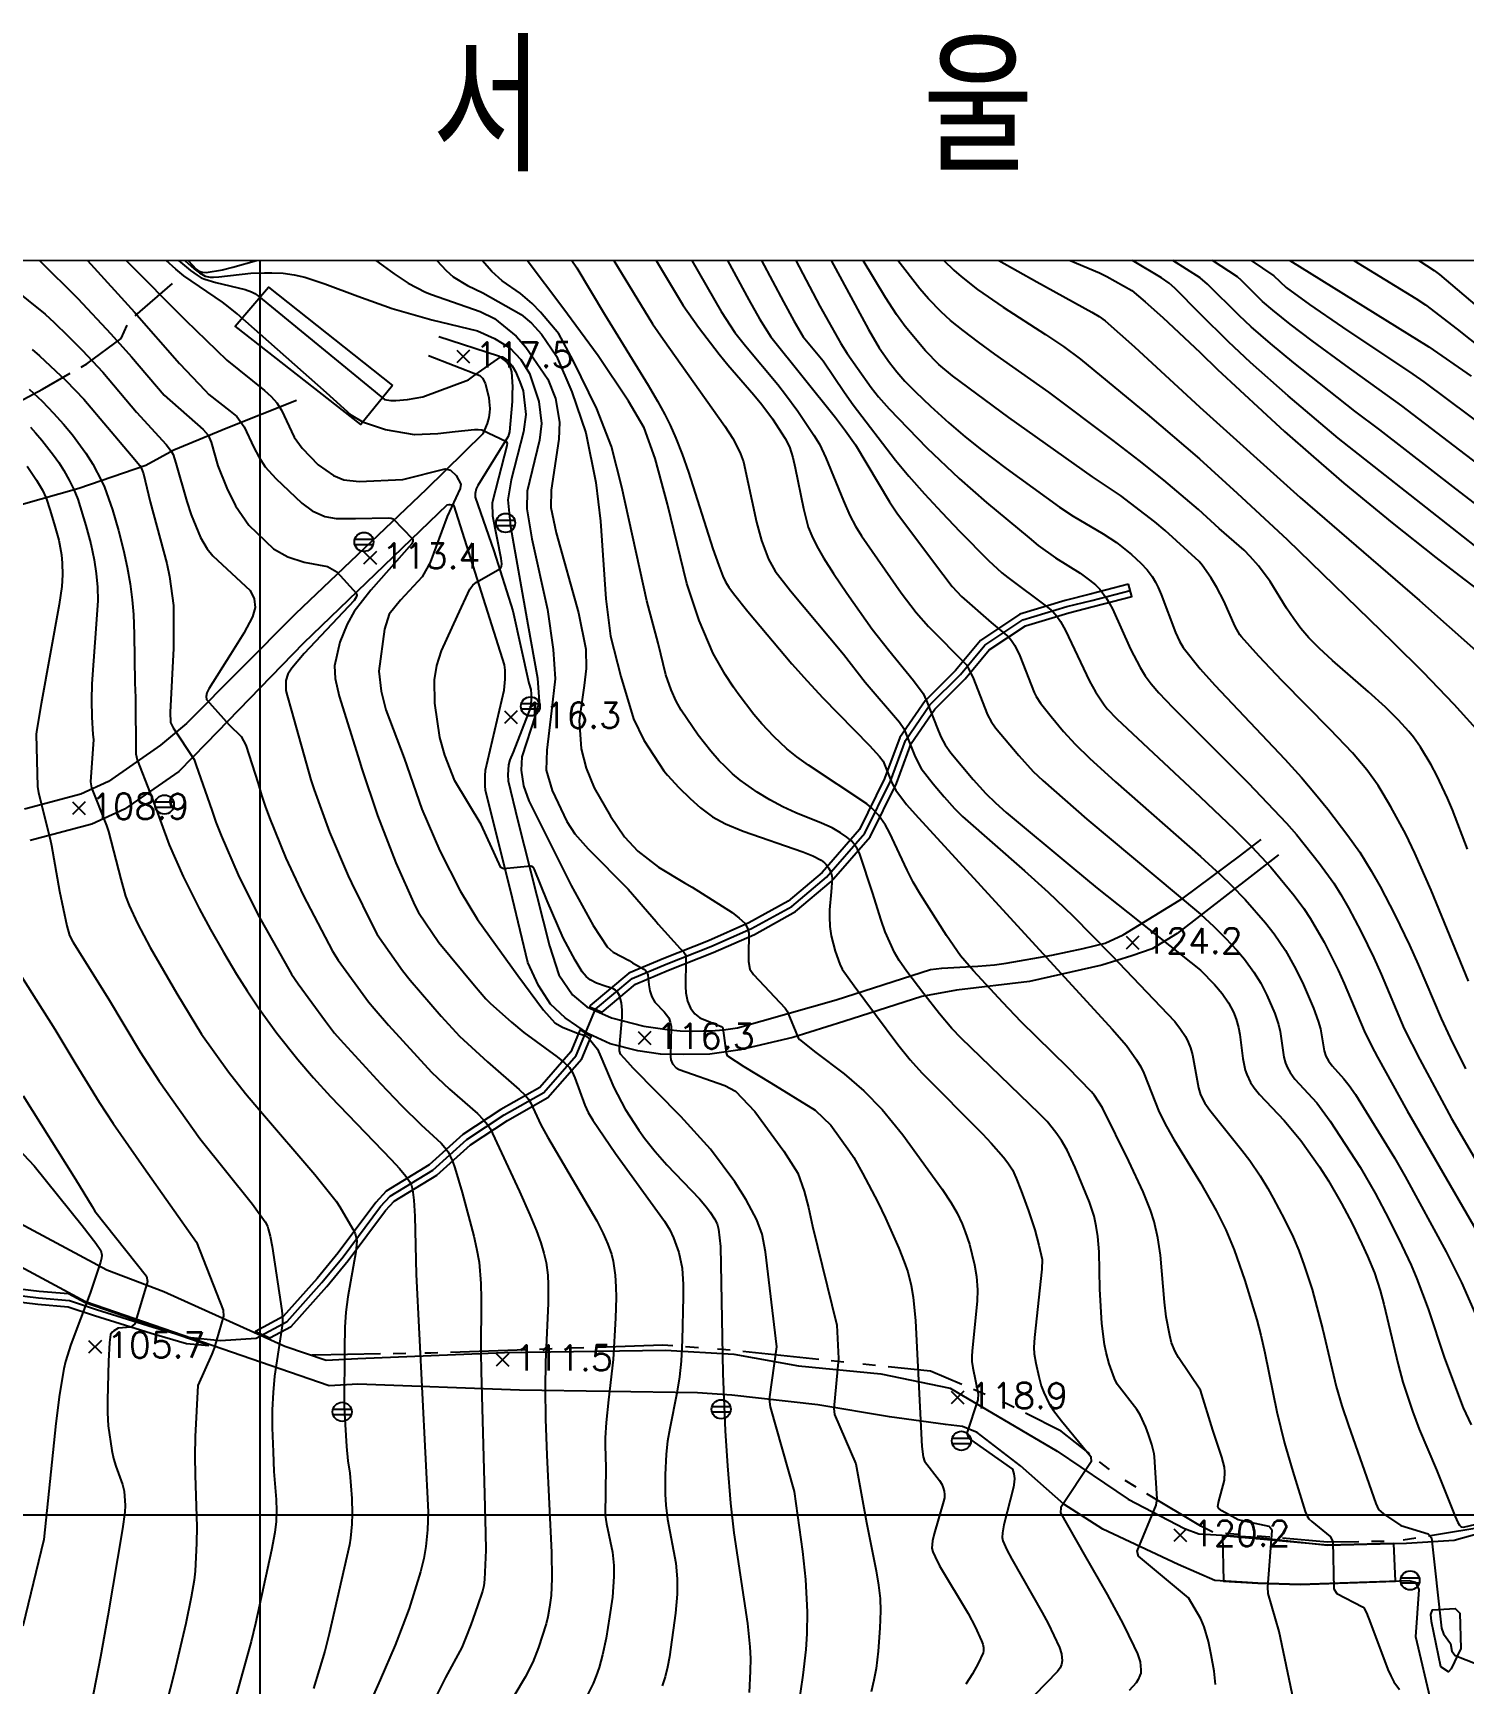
# Model space of a CAD drawing. Extents: x 199116 to 199565, y 548943 to 549516.
# Drawn here: x 199282.2 to 199394.6, y 549386.7 to 549516.5 of the extents above; entities that cross this region are included whole.
import ezdxf
from ezdxf.enums import TextEntityAlignment as Align

# ---------------------------------------------------------------- set-up
doc = ezdxf.new("R2010")
doc.units = 0
doc.header["$MEASUREMENT"] = 0
doc.linetypes.add('ANYANG1', pattern=[11.5, 6, -1, 1, -1.5, 1, -1])
doc.linetypes.add('ANYANG2', pattern=[6, 5, -1])
for name, color, linetype in [('A0013118', 1, 'CONTINUOUS'), ('A0023119', 1, 'ANYANG2'), ('B0014111', 7, 'CONTINUOUS'), ('B0024126', 7, 'ANYANG1'), ('C0226232', 7, 'CONTINUOUS'), ('C0393323', 7, 'CONTINUOUS'), ('C0536117', 7, 'CONTINUOUS'), ('E0022112', 5, 'CONTINUOUS'), ('F0017111', 30, 'CONTINUOUS'), ('F0017114', 7, 'CONTINUOUS'), ('F0027132', 7, 'CONTINUOUS'), ('F0027217', 7, 'CONTINUOUS'), ('H0010601', 7, 'CONTINUOUS'), ('H0017334', 7, 'CONTINUOUS'), ('H0037335', 7, 'CONTINUOUS')]:
    doc.layers.add(name, color=color, linetype=linetype)
doc.styles.add('HIST', font='romans.shx', dxfattribs={"bigfont": 'ngsw.shx'})

# ---------------------------------------------------------------- blocks, each defined once
blk = doc.blocks.new('F0027217')
at = {"layer": 'F0027217'}
for points in [[(0.5, 0.5), (-0.5, -0.5)], [(-0.5, 0.5), (0.5, -0.5)]]:
    blk.add_lwpolyline(points, dxfattribs=at)
blk = doc.blocks.new('C0226232')
at = {"layer": 'C0226232'}
for points in [[(-0.72, 0.211), (0.72, 0.211)], [(-0.722, -0.202), (0.722, -0.202)]]:
    blk.add_lwpolyline(points, dxfattribs=at)
blk.add_circle((0, 0), 0.75, dxfattribs=at)

msp = doc.modelspace()

# ---------------------------------------------------------------- linework, layer by layer
at = {"layer": 'A0013118', "flags": 128}
for points in [[(199314.071, 549492.592), (199318.759, 549491.086), (199319.437, 549490.569), (199319.657, 549490.275), (199319.786, 549489.826), (199319.863, 549488.659), (199319.852, 549488.093), (199319.831, 549487.495), (199319.634, 549485.124), (199319.534, 549484.747), (199317.137, 549480.904), (199317.012, 549480.633), (199316.926, 549480.277), (199316.921, 549479.978), (199318.394, 549475.771), (199319.891, 549471.054), (199321.154, 549465.372), (199321.312, 549464.874), (199321.335, 549464.494), (199321.337, 549464.055), (199321.288, 549463.443), (199319.916, 549459.926), (199319.663, 549459.323), (199319.566, 549458.95), (199319.516, 549458.552), (199319.504, 549458.158), (199319.517, 549457.694), (199320.299, 549454.545), (199322.764, 549444.724), (199323.498, 549442.447), (199324.572, 549440.864), (199325.72, 549439.917), (199327.648, 549439.07), (199330.184, 549438.413), (199332.031, 549438.132), (199333.031, 549438.026), (199334.008, 549438.024), (199334.848, 549438.029), (199335.471, 549438.047), (199336.455, 549438.109), (199337.551, 549438.28), (199345.309, 549440.479), (199352.703, 549442.854), (199353.61, 549442.968), (199356.432, 549443.118), (199357.75, 549443.217), (199358.65, 549443.345), (199362.236, 549443.992), (199364.722, 549444.516), (199366.429, 549444.941), (199367.849, 549445.582), (199370.298, 549447.065), (199372.586, 549448.496), (199376.994, 549451.756), (199378.699, 549453.084)], [(199313.277, 549491.1), (199317.302, 549489.534), (199317.503, 549489.327), (199317.724, 549488.949), (199317.997, 549487.808), (199318.038, 549487.467), (199318.076, 549486.95), (199318.06, 549486.63), (199318.007, 549486.233), (199317.883, 549485.764), (199317.529, 549484.968), (199313.078, 549480.575), (199302.818, 549470.801), (199294.254, 549462.204), (199292.22, 549460.48), (199288.13, 549457.64), (199285.96, 549456.63), (199281.51, 549455.46)], [(199380.053, 549451.865), (199372.089, 549445.676), (199370.134, 549444.48), (199368.544, 549443.93), (199366.179, 549443.199), (199360.504, 549441.911), (199354.77, 549441.234), (199352.037, 549440.73), (199345.899, 549438.779), (199341.887, 549437.503), (199337.768, 549436.548), (199335.379, 549436.2), (199333.315, 549436.167), (199331.508, 549436.209), (199329.72, 549436.463), (199327.544, 549437.013), (199325.841, 549437.805), (199324.009, 549439.067), (199322.843, 549440.147), (199321.903, 549441.601), (199321.062, 549443.407), (199319.859, 549448.431), (199317.746, 549456.942), (199317.72, 549457.294), (199317.714, 549457.652), (199317.729, 549458.074), (199317.748, 549458.535), (199319.202, 549464.809), (199319.292, 549465.688), (199319.297, 549466.075), (199319.281, 549466.392), (199319.24, 549466.799), (199315.29, 549479.29), (199315.114, 549479.36), (199314.973, 549479.38), (199314.853, 549479.379), (199314.695, 549479.343), (199303.453, 549468.502), (199295.79, 549460.628), (199293.64, 549458.42), (199289.37, 549455.47), (199286.82, 549454.27), (199281.96, 549452.99)], [(199277.18, 549425.05), (199288, 549419.25), (199292.46, 549417.56), (199301.98, 549413.26), (199305.22, 549412.17), (199307.702, 549412.276), (199319.24, 549412.77), (199331.89, 549412.94), (199337.26, 549412.62), (199342.33, 549411.72), (199348.82, 549411.08), (199354.25, 549409.96), (199362.66, 549405), (199368.24, 549401.23), (199372.67, 549398.93), (199373.81, 549398.52), (199377.922, 549398.263), (199383.91, 549397.63), (199390.11, 549397.78), (199393.86, 549398.01), (199398.09, 549399.19)], [(199392.09, 549385.17), (199390.86, 549390.41), (199391.11, 549394.14), (199390.84, 549394.69), (199390.32, 549394.82), (199381.75, 549394.52), (199378.43, 549394.62), (199377.63, 549394.675), (199375.07, 549394.85), (199372.17, 549396.1), (199366.25, 549398.87), (199363.18, 549400.83), (199359.78, 549403.85), (199356.37, 549406.47), (199355.24, 549406.94), (199353.9, 549407.1), (199349.48, 549407.71), (199343.87, 549408.66), (199337.11, 549409.41), (199334.4, 549409.58), (199320.43, 549409.81), (199307.72, 549410.276), (199305.46, 549410.14), (199286.32, 549416.75), (199275.69, 549422.45)], [(199392.82, 549388.06), (199392.07, 549391.61), (199392.04, 549392.18), (199392.17, 549392.54), (199393.95, 549392.64), (199394.3, 549392.28), (199394.4, 549389.51), (199393.64, 549387.91), (199393.43, 549387.66), (199392.82, 549388.06)]]:
    msp.add_lwpolyline(points, dxfattribs=at)
at = {"layer": 'A0023119', "flags": 128}
msp.add_lwpolyline([(199251.48, 549468.82), (199251.36, 549469.89), (199251.38, 549471.34), (199253.71, 549472.86), (199257.14, 549474.29), (199260.55, 549475.93), (199264.66, 549478.03), (199268.96, 549480.75), (199271.88, 549482.64), (199275.93, 549484.71), (199279.55, 549486.66), (199282.93, 549488.46), (199286.41, 549490.45), (199289.11, 549492.45), (199289.74, 549493.82), (199293.15, 549496.78)], dxfattribs=at)
at = {"layer": 'B0014111', "flags": 128}
msp.add_lwpolyline([(199310.445, 549488.752), (199307.945, 549485.699), (199298.08, 549493.417), (199300.699, 549496.494)], close=True, dxfattribs=at)
at = {"layer": 'B0024126', "flags": 128}
msp.add_lwpolyline([(199558.136, 549430.162), (199556.22, 549431.22), (199553.03, 549431.96), (199550.41, 549430.88), (199548.31, 549428.55), (199545.449, 549424.825), (199543.72, 549420.77), (199543.57, 549420.16), (199543.11, 549419.46), (199537.81, 549419.14), (199531.69, 549418.53), (199521.37, 549416.87), (199512.84, 549415.24), (199508.76, 549410.22), (199507.27, 549409.6), (199486.37, 549406.13), (199472.93, 549406.62), (199466.18, 549407.86), (199459.5, 549408.81), (199454.04, 549408.73), (199442.67, 549406.19), (199432.18, 549404.48), (199424.41, 549404.25), (199416.69, 549405.6), (199414.23, 549405.3), (199409.74, 549404.87), (199405.86, 549403.72), (199402.76, 549402.39), (199400.53, 549401.15), (199396.75, 549399.15), (199389.42, 549397.93), (199383.92, 549397.86), (199374.92, 549398.63), (199373.95, 549399.11), (199367.42, 549403.05), (199362.99, 549406.58), (199358.83, 549408.68), (199352.72, 549411.29), (199337.07, 549412.94), (199331.69, 549413.33), (199313.44, 549412.72), (199304.31, 549412.56), (199304.1, 549412.55)], dxfattribs=at)
at = {"layer": 'C0393323', "flags": 128}
msp.add_lwpolyline([(199389.11, 549397.76), (199383.91, 549397.63), (199375.67, 549398.36), (199375.73, 549394.8), (199378.43, 549394.62), (199381.75, 549394.52), (199389.25, 549394.78)], close=True, dxfattribs=at)
at = {"layer": 'C0536117', "flags": 128}
for points in [[(199368.285, 549473.134), (199365.256, 549472.354), (199363.306, 549471.862), (199359.744, 549470.787), (199356.652, 549468.726), (199354.691, 549466.368), (199352.285, 549463.972), (199350.292, 549461.082), (199349.11, 549457.857), (199347.14, 549453.849), (199344.198, 549450.478), (199341.535, 549448.234), (199338.438, 549446.519), (199335.257, 549445.121), (199331.761, 549443.733), (199329.017, 549442.582), (199325.975, 549440.035), (199325.933, 549439.933), (199326.903, 549439.507), (199329.543, 549441.718), (199332.139, 549442.807), (199335.643, 549444.199), (199338.882, 549445.621), (199342.105, 549447.406), (199344.902, 549449.762), (199347.98, 549453.291), (199350.03, 549457.463), (199351.188, 549460.618), (199353.055, 549463.328), (199355.429, 549465.692), (199357.328, 549467.974), (199360.176, 549469.873), (199363.574, 549470.898), (199365.504, 549471.386), (199368.535, 549472.166)], [(199325.184, 549438.137), (199324.45, 549436.377), (199322.01, 549433.573), (199318.96, 549431.857), (199315.963, 549429.887), (199313.319, 549427.502), (199309.941, 549425.431), (199309.116, 549424.551), (199306.177, 549420.599), (199304.511, 549418.586), (199301.845, 549415.598), (199299.662, 549414.417), (199300.807, 549413.9), (199302.475, 549414.802), (199305.269, 549417.934), (199306.963, 549419.981), (199309.884, 549423.909), (199310.579, 549424.649), (199313.921, 549426.698), (199316.577, 549429.093), (199319.48, 549431.003), (199322.65, 549432.787), (199325.31, 549435.843), (199326.043, 549437.601), (199325.792, 549437.718)], [(199296.007, 549413.299), (199286.28, 549416.658), (199284.975, 549417.358), (199282.671, 549417.547), (199280.298, 549417.839), (199277.066, 549417.931), (199274.229, 549417.349), (199271.71, 549415.604), (199269.594, 549414.207), (199270.146, 549413.373), (199272.27, 549414.776), (199274.631, 549416.411), (199277.154, 549416.929), (199280.222, 549416.841), (199282.569, 549416.553), (199284.949, 549416.357), (199287.017, 549415.664), (199291.476, 549414.281), (199294.244, 549413.477)]]:
    msp.add_lwpolyline(points, close=True, dxfattribs=at)
at = {"layer": 'E0022112', "flags": 128}
for points in [[(199252.53, 549468.31), (199254.46, 549469.61), (199256.97, 549471.2), (199259.78, 549472.6), (199263.23, 549473.92), (199267.26, 549475.29), (199271.34, 549476.51), (199275.91, 549477.92), (199281.26, 549479.39), (199285.78, 549480.68), (199291.05, 549482.48), (199293.26, 549483.69), (199297.5, 549485.46), (199302.9, 549487.61)], [(199280.26, 549417.34), (199282.62, 549417.05), (199285.05, 549416.85), (199287.17, 549416.14), (199291.62, 549414.76), (199294.34, 549413.97), (199296.91, 549413.71), (199299.72, 549413.88), (199302.16, 549415.2), (199304.89, 549418.26), (199306.57, 549420.29), (199309.5, 549424.23), (199310.26, 549425.04), (199313.62, 549427.1), (199316.27, 549429.49), (199319.22, 549431.43), (199322.33, 549433.18), (199324.88, 549436.11), (199326.39, 549439.73), (199329.28, 549442.15), (199331.95, 549443.27), (199335.45, 549444.66), (199338.66, 549446.07), (199341.82, 549447.82), (199344.55, 549450.12), (199347.56, 549453.57), (199349.57, 549457.66), (199350.74, 549460.85), (199352.67, 549463.65), (199355.06, 549466.03), (199356.99, 549468.35), (199359.96, 549470.33), (199363.44, 549471.38), (199365.38, 549471.87), (199368.41, 549472.65)]]:
    msp.add_lwpolyline(points, dxfattribs=at)
at = {"layer": 'F0017111', "flags": 128}
for points, elevation in [([(199282.71, 549498.59), (199285.7, 549495.59), (199288.31, 549492.81), (199289.92, 549491.01), (199292.49, 549488), (199295.56, 549485.29), (199295.96, 549484.86), (199296.19, 549484.29), (199296.705, 549482.444), (199297.411, 549480.689), (199298.112, 549479.307), (199299.136, 549477.765), (199301.087, 549475.908), (199302.206, 549475.276), (199303.509, 549474.871), (199305.323, 549474.536), (199306.063, 549474.099), (199307.616, 549472.411), (199307.646, 549472.285), (199307.586, 549472.122), (199307.424, 549471.856), (199303.507, 549467.695), (199302.526, 549466.53), (199302.204, 549466.078), (199302.05, 549465.581), (199302.045, 549464.78), (199302.152, 549464.392), (199302.489, 549463.178), (199304.03, 549457.76), (199304.27, 549456.99), (199305.5, 549453.66), (199306.96, 549450.21), (199307.21, 549449.68), (199308.96, 549446.1), (199309.23, 549445.6), (199311.22, 549442.79), (199311.82, 549442.03), (199314.25, 549439.2), (199315.69, 549437.62), (199317.9, 549435.61), (199320.38, 549433.44), (199320.86, 549432.97), (199321.13, 549432.66), (199321.32, 549432.35), (199321.77, 549431.32), (199322.1, 549430.66), (199322.62, 549429.72), (199326.49, 549423.1), (199327, 549422.12), (199327.37, 549421.28), (199327.64, 549420.5), (199327.79, 549419.93), (199327.94, 549418.85), (199328, 549417.92), (199328.01, 549417.09), (199327.95, 549415.46), (199327.79, 549412.22), (199327.41, 549409.03), (199327.24, 549407.27), (199327.16, 549406.06), (199327.14, 549405.44), (199327.19, 549403.72), (199327.16, 549399.98), (199327.25, 549399.3), (199327.73, 549397.06), (199327.84, 549396.02), (199327.84, 549395.15), (199327.72, 549393.53), (199327.5, 549391.99), (199327.22, 549390.3), (199326.93, 549389.01), (199326.67, 549388.01), (199326.45, 549387.36), (199326.21, 549386.75), (199325.78, 549385.9)], 113), ([(199286.47, 549498.59), (199290.17, 549494.52), (199293.69, 549490.49), (199295.72, 549488.35), (199296.011, 549488.059), (199297.692, 549486.736), (199298.21, 549486.311), (199298.476, 549485.952), (199298.769, 549485.514), (199299.54, 549483.893), (199299.939, 549483.135), (199300.444, 549482.352), (199301.279, 549481.447), (199303.304, 549479.512), (199304.123, 549478.917), (199305.115, 549478.467), (199306.02, 549478.312), (199307.537, 549478.3), (199310.13, 549478.353), (199310.343, 549478.332), (199310.491, 549478.279), (199312.004, 549476.697), (199312.026, 549476.629), (199312.026, 549476.516), (199311.951, 549476.313), (199308.726, 549472.666), (199307.413, 549470.985), (199306.865, 549469.992), (199306.288, 549468.592), (199305.873, 549466.712), (199305.939, 549465.727), (199306.251, 549464.35), (199307.866, 549459.14), (199307.99, 549458.72), (199309.26, 549454.96), (199310.71, 549451.25), (199312.2, 549447.9), (199312.48, 549447.35), (199314.08, 549444.99), (199316.87, 549441.6), (199317.76, 549440.56), (199318.11, 549440.2), (199319.79, 549438.72), (199320.76, 549437.91), (199323.39, 549435.99), (199323.96, 549435.53), (199324.34, 549435.15), (199324.55, 549434.82), (199324.77, 549434.35), (199325.54, 549432.2), (199325.81, 549431.62), (199326.17, 549431.03), (199327.97, 549428.41), (199331.8, 549423.09), (199332.22, 549422.41), (199332.53, 549421.76), (199332.94, 549420.62), (199333.19, 549419.39), (199333.28, 549418.11), (199333.29, 549417.14), (199333.21, 549413.74), (199333.11, 549412.09), (199332.98, 549410.85), (199332.77, 549409.56), (199332.22, 549406.8), (199332.05, 549405.8), (199331.94, 549404.77), (199331.86, 549403.15), (199331.87, 549401.62), (199331.92, 549400.75), (199332.05, 549399.67), (199332.69, 549396.21), (199332.8, 549394.98), (199332.8, 549393.77), (199332.67, 549392.27), (199332.21, 549388.85), (199332.06, 549388.02), (199331.87, 549387.26), (199331.64, 549386.56)], 114), ([(199342.15, 549383.64), (199342.71, 549387.4), (199342.94, 549389.42), (199343.03, 549390.66), (199343.06, 549392.39), (199342.92, 549394.93), (199342.69, 549397.13), (199342.02, 549401.83), (199340.13, 549408.5), (199340.05, 549409.1), (199340.64, 549413.21), (199339.737, 549420.68), (199339.488, 549422.064), (199339.069, 549423.181), (199338.22, 549424.76), (199337.336, 549426.163), (199335.439, 549428.731), (199333.101, 549431.3), (199329.359, 549435.116), (199328.927, 549435.568), (199328.362, 549436.2), (199328.286, 549436.471), (199328.269, 549436.733), (199328.489, 549439.112), (199328.498, 549439.676), (199328.422, 549440.24), (199328.278, 549440.804), (199328.125, 549441.081), (199327.972, 549441.243), (199327.753, 549441.358), (199327.217, 549441.53), (199326.481, 549441.778), (199325.964, 549442.046), (199325.668, 549442.304), (199325.353, 549442.677), (199324.783, 549443.6), (199323.845, 549445.357), (199322.602, 549448.247), (199321.59, 549450.727), (199321.513, 549450.866), (199321.374, 549450.957), (199321.304, 549450.984), (199319.166, 549450.769), (199318.957, 549450.88), (199317.398, 549454.264), (199315.331, 549457.683), (199314.55, 549459.693), (199314.149, 549461.094), (199313.761, 549463.779), (199313.734, 549465.614), (199313.92, 549466.754), (199314.29, 549467.906), (199315.535, 549470.659), (199316.526, 549472.742), (199316.758, 549473.062), (199317.035, 549473.305), (199318.912, 549474.364), (199319.001, 549474.541), (199319.023, 549474.729), (199318.979, 549475.148), (199318.323, 549478.49), (199318.305, 549479.558), (199318.805, 549481.485), (199319.458, 549484.038), (199319.463, 549484.199), (199319.396, 549484.334), (199317.448, 549485.249), (199317.165, 549485.277), (199316.873, 549485.277), (199315.355, 549485.102), (199313.99, 549484.952), (199312.167, 549484.868), (199309.885, 549485.264), (199308.162, 549485.838), (199307.179, 549486.43), (199305.263, 549488.179), (199298.234, 549494.377), (199297.56, 549494.93), (199297.08, 549495.3), (199294.05, 549497.38), (199293.4, 549497.89), (199292.64, 549498.59)], 116), ([(199293.63, 549498.59), (199294.56, 549497.79), (199295.08, 549497.42), (199295.41, 549497.22), (199295.7, 549497.12), (199296.56, 549496.853), (199298.855, 549496.286), (199299.366, 549496.115), (199299.616, 549495.979), (199299.911, 549495.763), (199309.814, 549487.643), (199310.307, 549487.573), (199310.712, 549487.573), (199311.626, 549487.643), (199312.823, 549487.871), (199316.416, 549489.192), (199316.923, 549489.579), (199318.943, 549491.014), (199319.054, 549491.014), (199319.193, 549490.931), (199319.535, 549490.681), (199319.85, 549490.302), (199320.091, 549489.857), (199320.448, 549489.033), (199320.7, 549488.329), (199320.914, 549486.472), (199320.732, 549485.107), (199319.752, 549481.333), (199319.513, 549479.756), (199319.705, 549477.66), (199321.08, 549469.984), (199321.831, 549465.757), (199321.971, 549463.907), (199321.686, 549462.861), (199320.598, 549459.569), (199320.551, 549458.53), (199320.732, 549457.301), (199321.147, 549456.108), (199324.472, 549449.471), (199326.198, 549446.328), (199327.317, 549444.633), (199327.773, 549444.216), (199329.042, 549443.569), (199329.31, 549443.392), (199330.194, 549442.897), (199330.324, 549442.772), (199330.413, 549442.642), (199330.497, 549442.446), (199330.574, 549441.656), (199330.647, 549441.176), (199330.815, 549440.714), (199331.059, 549440.286), (199331.774, 549439.532), (199332.149, 549439.066), (199332.268, 549438.709), (199332.327, 549438.406), (199332.281, 549435.998), (199332.32, 549435.76), (199332.433, 549435.457), (199332.722, 549435.13), (199332.971, 549435.013), (199336.562, 549433.737), (199337.398, 549433.301), (199338.904, 549431.703), (199341.187, 549428.595), (199342.289, 549426.845), (199342.781, 549425.448), (199343.137, 549424.147), (199343.44, 549422.7), (199345.35, 549414.92), (199345.48, 549412.3), (199345.13, 549408.37), (199345.17, 549407.89), (199346.85, 549404.02), (199347.68, 549399.4), (199348.45, 549395.59), (199348.64, 549394.48), (199348.75, 549393.43), (199348.79, 549392.46), (199348.74, 549391.09), (199348.6, 549389.28), (199348.44, 549387.92), (199348.27, 549387.01), (199348.06, 549386.1)], 117), ([(199294.11, 549498.59), (199294.85, 549497.92), (199295.26, 549497.61), (199295.73, 549497.35), (199296.11, 549497.28), (199296.38, 549497.26), (199296.8, 549497.29), (199299.31, 549497.581), (199300.375, 549497.615), (199300.955, 549497.607), (199301.847, 549497.572), (199302.713, 549497.46), (199303.553, 549497.261), (199305.129, 549496.741), (199307.703, 549495.769), (199310.409, 549494.815), (199313.523, 549493.902), (199317.106, 549493.056), (199318.445, 549492.441), (199319.651, 549491.719), (199320.511, 549490.805), (199321.203, 549489.692), (199321.942, 549487.503), (199322.152, 549485.77), (199321.984, 549484.462), (199321.026, 549480.459), (199320.986, 549479.054), (199321.379, 549476.703), (199322.608, 549471.142), (199323.068, 549468.012), (199323.223, 549465.693), (199322.931, 549463.194), (199322.565, 549460.097), (199322.525, 549458.527), (199322.982, 549456.924), (199324.134, 549454.483), (199324.756, 549453.519), (199325.81, 549452.337), (199328.959, 549449.181), (199331.148, 549446.618), (199331.31, 549446.414), (199333.055, 549444.509), (199333.325, 549444.232), (199333.435, 549444.056), (199333.486, 549443.881), (199333.489, 549443.628), (199333.463, 549441.53), (199333.483, 549441.036), (199333.624, 549440.37), (199333.867, 549439.816), (199334.2, 549439.372), (199334.593, 549439.049), (199336.26, 549438.367), (199336.361, 549438.31), (199336.404, 549438.252), (199336.647, 549436.312), (199336.705, 549436.162), (199336.755, 549436.069), (199338.054, 549435.247), (199340.172, 549433.941), (199343.663, 549431.795), (199344.891, 549430.627), (199346.359, 549428.592), (199346.68, 549428.08), (199347.38, 549426.86), (199348.57, 549424.58), (199349.18, 549423.31), (199350.22, 549420.96), (199350.65, 549419.88), (199350.92, 549419.11), (199351.2, 549418.02), (199351.35, 549417.1), (199351.53, 549415.24), (199352.03, 549405.36), (199352.13, 549404.56), (199352.25, 549404.21), (199353.41, 549402.71), (199353.6, 549402.4), (199353.72, 549402.13), (199353.79, 549401.86), (199353.82, 549401.59), (199353.81, 549401.35), (199353.74, 549401.04), (199352.99, 549398.52), (199352.87, 549397.97), (199352.83, 549397.38), (199352.9, 549397.1), (199353.07, 549396.69), (199353.43, 549395.99), (199355.67, 549392.24), (199356.22, 549391.21), (199356.73, 549390.11), (199356.83, 549389.84), (199356.88, 549389.58), (199356.89, 549389.31), (199356.86, 549389.17), (199356.46, 549388.31), (199356.02, 549387.51), (199355.5, 549386.7)], 118), ([(199294.38, 549498.59), (199295.01, 549497.9), (199295.21, 549497.73), (199295.5, 549497.65), (199295.8, 549497.64), (199297.09, 549497.85), (199297.9, 549498.05), (199299.76, 549498.59)], 119), ([(199309.13, 549498.59), (199310.568, 549497.521), (199311.67, 549496.802), (199313.037, 549496.094), (199313.515, 549495.911), (199317.323, 549494.558), (199318.458, 549494.014), (199320.166, 549492.633), (199320.916, 549491.762), (199322.636, 549489.261), (199323.244, 549487.72), (199323.566, 549485.881), (199323.501, 549484.53), (199322.915, 549480.517), (199322.875, 549479.176), (199323.304, 549477.164), (199325.05, 549470.891), (199325.636, 549468.043), (199325.66, 549466.515), (199325.504, 549465.182), (199325.114, 549462.421), (199325.271, 549460.203), (199325.656, 549458.675), (199326.288, 549457.125), (199327.56, 549454.898), (199328.678, 549453.294), (199329.708, 549452.153), (199331.352, 549450.911), (199333.382, 549449.664), (199333.982, 549449.335), (199337.139, 549447.337), (199337.679, 549446.905), (199338.126, 549446.489), (199338.327, 549446.119), (199338.435, 549445.718), (199338.404, 549443.96), (199338.404, 549443.482), (199338.512, 549442.881), (199338.805, 549442.465), (199341.286, 549439.833), (199341.453, 549439.596), (199342.312, 549437.482), (199342.41, 549437.349), (199343.703, 549436.345), (199345.92, 549434.672), (199347.484, 549433.335), (199348.906, 549431.847), (199350.553, 549429.854), (199353.63, 549425.6), (199354.34, 549424.52), (199354.8, 549423.71), (199355.2, 549422.86), (199355.44, 549422.24), (199355.77, 549421.27), (199356.18, 549419.64), (199356.34, 549418.74), (199356.4, 549417.68), (199356.37, 549416.8), (199355.98, 549412.88), (199355.96, 549412.44), (199355.97, 549412.04), (199356.03, 549411.56), (199356.46, 549409.51), (199356.43, 549409.03), (199355.58, 549406.42), (199355.71, 549406.04), (199359.17, 549403.58), (199359.27, 549403.23), (199359.31, 549402.87), (199359.3, 549402.56), (199359.23, 549402.19), (199358.47, 549399.21), (199358.37, 549398.59), (199358.35, 549398.23), (199358.39, 549397.97), (199358.71, 549397.26), (199359.11, 549396.52), (199361.5, 549392.34), (199361.96, 549391.46), (199362.85, 549389.59), (199363.02, 549389.08), (199363.06, 549388.52), (199363.01, 549388.24), (199362.9, 549387.98), (199362.69, 549387.69), (199351.83, 549376.51)], 119), ([(199375.12, 549386.67), (199375, 549387.72), (199374.78, 549389.01), (199374.56, 549390.04), (199374.22, 549391.2), (199373.95, 549391.82), (199373, 549393.49), (199369.06, 549396.76), (199368.96, 549397.15), (199370.44, 549400.77), (199370.52, 549401.26), (199370.32, 549404.55), (199370.29, 549404.8), (199370.1, 549405.52), (199369.84, 549406.32), (199369.63, 549406.9), (199369.19, 549407.85), (199368.93, 549408.28), (199367.38, 549410.28), (199367.17, 549410.71), (199366.75, 549411.87), (199366.51, 549412.77), (199366.38, 549413.4), (199366.18, 549415.05), (199366.02, 549417.74), (199365.98, 549420.66), (199365.87, 549421.87), (199365.73, 549422.7), (199365.57, 549423.47), (199365.21, 549424.58), (199364.09, 549427.31), (199363.45, 549428.67), (199363.01, 549429.41), (199362.57, 549430.05), (199361.87, 549430.91), (199361.28, 549431.52), (199355.13, 549437.45), (199354.4, 549438.21), (199353.41, 549439.37), (199352.2, 549440.94), (199350.85, 549442.71), (199350.25, 549443.57), (199349.88, 549444.2), (199349.15, 549445.82), (199348.83, 549446.73), (199348.16, 549448.91), (199347.16, 549451.92), (199346.98, 549452.32), (199346.78, 549452.64), (199346.52, 549452.95), (199346.14, 549453.27), (199345.64, 549453.61), (199344.98, 549453.98), (199344.14, 549454.36), (199342.14, 549455.18), (199341.11, 549455.65), (199340.09, 549456.18), (199339.1, 549456.79), (199337.77, 549457.73), (199337.16, 549458.24), (199336.54, 549458.84), (199336.12, 549459.26), (199335.44, 549460.03), (199334.47, 549461.28), (199333.12, 549463.25), (199332.734, 549463.937), (199332.33, 549464.826), (199331.923, 549466.01), (199331.31, 549468.496), (199330.423, 549471.822), (199328.451, 549480.773), (199327.638, 549483.971), (199326.484, 549486.91), (199324.644, 549490.713), (199323.518, 549492.804), (199322.071, 549494.522), (199321.405, 549495.198), (199320.485, 549495.99), (199319.051, 549496.985), (199318.232, 549497.711), (199317.48, 549498.59)], 121), ([(199381.57, 549383.84), (199380.1, 549390.83), (199379.26, 549393.82), (199379.21, 549394.31), (199379.55, 549398.77), (199379.33, 549399.08), (199376.9, 549399.62), (199376.12, 549400.02), (199375.62, 549400.33), (199375.38, 549400.51), (199375.31, 549400.6), (199375.29, 549400.64), (199375.34, 549400.97), (199375.82, 549402.73), (199375.85, 549403.38), (199375.82, 549403.76), (199375.6, 549404.54), (199374.89, 549406.65), (199373.94, 549409.8), (199372.19, 549412.36), (199371.93, 549412.84), (199371.66, 549413.52), (199371.51, 549414.1), (199371.24, 549415.56), (199371.09, 549416.71), (199370.78, 549420.41), (199370.57, 549421.77), (199370.28, 549423.05), (199370, 549423.95), (199369.42, 549425.39), (199368.3, 549427.8), (199366.22, 549432), (199365.59, 549432.96), (199365.36, 549433.25), (199363.5, 549435.17), (199359.85, 549438.75), (199358.39, 549440.27), (199356.08, 549442.75), (199355.08, 549443.94), (199353.96, 549445.53), (199351.93, 549448.74), (199351.36, 549449.73), (199350.88, 549450.67), (199349.49, 549453.63), (199349.18, 549454.2), (199348.64, 549455), (199348.11, 549455.55), (199347.71, 549455.89), (199343.12, 549458.91), (199342.22, 549459.56), (199341.43, 549460.21), (199340.4, 549461.18), (199339.45, 549462.16), (199338.83, 549462.9), (199337.61, 549464.52), (199337.23, 549465.056), (199336.58, 549466.04), (199335.646, 549467.698), (199334.546, 549470.286), (199333.574, 549473.196), (199332.051, 549479.424), (199331.073, 549483.014), (199330.219, 549485.435), (199328.976, 549487.525), (199326.598, 549491.081), (199323.819, 549494.86), (199321.02, 549498.59)], 122), ([(199324.52, 549498.59), (199324.91, 549498), (199327.1, 549494.36), (199330.52, 549488.77), (199331.26, 549487.53), (199331.84, 549486.48), (199332.27, 549485.64), (199332.71, 549484.62), (199333.21, 549483.36), (199333.7, 549481.93), (199335.62, 549475.91), (199336.08, 549474.61), (199336.4, 549473.77), (199336.61, 549473.33), (199336.86, 549472.91), (199337.24, 549472.4), (199338.37, 549470.99), (199341.81, 549466.88), (199343.01, 549465.54), (199344.26, 549464.2), (199347.92, 549460.47), (199348.71, 549459.61), (199349, 549459.22), (199349.67, 549457.54), (199349.99, 549456.94), (199350.84, 549455.83), (199351.5, 549455.06), (199366.99, 549438.18), (199368.12, 549436.88), (199368.91, 549435.76), (199369.23, 549435.2), (199369.47, 549434.7), (199370.69, 549431.66), (199371.25, 549430.53), (199371.83, 549429.5), (199373.94, 549426.1), (199375.15, 549423.92), (199375.92, 549422.4), (199376.57, 549420.83), (199377.41, 549418.41), (199378.35, 549415.32), (199378.67, 549414.11), (199378.99, 549412.74), (199379.94, 549408.1), (199380.53, 549405.64), (199381.18, 549403.41), (199382.15, 549400.26), (199382.3, 549399.89), (199382.44, 549399.7), (199382.69, 549399.47), (199384.13, 549398.3), (199384.33, 549397.9), (199384.41, 549394.18), (199384.64, 549393.82), (199386.67, 549392.77), (199386.77, 549392.69), (199386.97, 549392.29), (199387.3, 549391.48), (199388.64, 549387.86), (199388.88, 549387.34), (199389.13, 549386.87), (199389.56, 549386.27)], 123), ([(199327.82, 549498.59), (199330.88, 549493.59), (199331.7, 549492.39), (199336.55, 549485.57), (199337.17, 549484.59), (199337.57, 549483.84), (199337.78, 549483.38), (199338.01, 549482.76), (199339.05, 549478.01), (199339.43, 549476.57), (199339.99, 549475.1), (199340.52, 549474.17), (199341.72, 549472.62), (199345.88, 549467.65), (199347.58, 549465.45), (199350.27, 549462.3), (199350.62, 549461.79), (199351.51, 549459.56), (199351.98, 549458.66), (199352.92, 549457.44), (199353.78, 549456.42), (199354.6, 549455.52), (199355.22, 549454.89), (199360.11, 549450.62), (199361.97, 549448.93), (199363.91, 549447.07), (199366.95, 549443.99), (199371.91, 549438.76), (199372.37, 549438.18), (199372.74, 549437.6), (199372.97, 549437.15), (199373.15, 549436.71), (199373.3, 549436.16), (199373.78, 549433.56), (199373.93, 549433.01), (199374.26, 549432.36), (199374.66, 549431.81), (199377.17, 549428.67), (199377.8, 549427.84), (199378.61, 549426.65), (199379.22, 549425.65), (199379.64, 549424.88), (199380.52, 549423.22), (199381.2, 549421.83), (199381.65, 549420.77), (199382.08, 549419.61), (199382.7, 549417.7), (199383.54, 549414.53), (199384.6, 549410.1), (199385.04, 549408.57), (199385.55, 549407.03), (199387.71, 549400.89), (199387.93, 549400.43), (199388.31, 549400.08), (199389.67, 549399.17), (199391.81, 549398.51), (199392.08, 549398.19), (199392.86, 549391.09), (199393.03, 549390.64), (199393.58, 549389.89), (199393.68, 549389.3), (199393.95, 549388.96), (199395.66, 549388.27)], 124), ([(199333.97, 549498.59), (199336.26, 549494.58), (199337.35, 549492.93), (199338.17, 549491.86), (199340.71, 549488.83), (199341.32, 549488.05), (199342.28, 549486.74), (199343.54, 549484.86), (199343.98, 549484.14), (199344.49, 549483.07), (199345.87, 549479.7), (199346.38, 549478.53), (199346.81, 549477.7), (199347.29, 549476.95), (199350.41, 549472.46), (199351.58, 549470.91), (199352.57, 549469.82), (199355.54, 549466.81), (199356.03, 549465.83), (199357.2, 549462.87), (199357.48, 549462.34), (199357.82, 549461.84), (199359.65, 549459.68), (199360.79, 549458.42), (199361.54, 549457.71), (199365.01, 549454.68), (199373.92, 549447.21), (199374.98, 549446.23), (199375.9, 549445.31), (199376.79, 549444.37), (199377.38, 549443.68), (199378.12, 549442.66), (199378.66, 549441.78), (199379.14, 549440.85), (199379.78, 549439.39), (199380.05, 549438.54), (199380.18, 549437.98), (199380.48, 549435.96), (199380.61, 549435.49), (199380.76, 549435.12), (199380.97, 549434.77), (199381.35, 549434.25), (199383.06, 549432.37), (199384.11, 549430.95), (199386.48, 549427.32), (199387.65, 549425.27), (199388.72, 549423.25), (199389.76, 549421.16), (199390.49, 549419.62), (199390.94, 549418.55), (199391.81, 549416.19), (199393.11, 549412.31), (199394.58, 549408.41), (199395.21, 549407.08)], 126), ([(199336.75, 549498.59), (199338.43, 549495.49), (199339.28, 549493.98), (199340.17, 549492.57), (199345.24, 549486.23), (199346.04, 549485.18), (199346.82, 549484.08), (199349.48, 549479.62), (199350.07, 549478.75), (199352.94, 549474.9), (199354.42, 549472.96), (199355.16, 549472.17), (199357.47, 549470.12), (199358.87, 549468.97), (199359.09, 549468.72), (199359.34, 549468.33), (199359.74, 549467.51), (199360.85, 549464.63), (199361.01, 549464.3), (199361.35, 549463.8), (199362.2, 549462.73), (199363.17, 549461.56), (199364.09, 549460.57), (199365.22, 549459.46), (199367.26, 549457.6), (199373.92, 549451.73), (199375.48, 549450.32), (199376.36, 549449.47), (199377.44, 549448.36), (199379.04, 549446.52), (199379.72, 549445.67), (199380.6, 549444.34), (199381.29, 549443.12), (199381.94, 549441.83), (199382.82, 549439.83), (199383.18, 549438.79), (199383.35, 549438.19), (199383.65, 549436.47), (199383.79, 549436.04), (199383.98, 549435.68), (199384.27, 549435.29), (199385.2, 549434.27), (199385.61, 549433.75), (199386.1, 549433.04), (199389.18, 549428.07), (199390.02, 549426.6), (199393.23, 549420.67), (199393.85, 549419.47), (199394.43, 549418.25), (199398.19, 549409.71)], 127), ([(199339.44, 549498.59), (199341.15, 549495.34), (199341.97, 549493.83), (199342.72, 549492.58), (199344.28, 549490.69), (199345.96, 549488.2), (199346.65, 549487.24), (199349.97, 549482.89), (199351.02, 549481.62), (199352.24, 549480.24), (199353.6, 549478.76), (199355.02, 549477.27), (199357.28, 549475), (199358.33, 549474.04), (199358.79, 549473.66), (199361.9, 549471.34), (199362.32, 549470.98), (199362.64, 549470.63), (199362.93, 549470.2), (199363.31, 549469.5), (199365.22, 549465.53), (199365.69, 549464.67), (199366.35, 549463.65), (199366.59, 549463.34), (199367.35, 549462.56), (199373.91, 549456.43), (199376.57, 549453.88), (199377.96, 549452.5), (199379.46, 549450.91), (199381.29, 549448.67), (199382.05, 549447.65), (199382.55, 549446.9), (199383.64, 549445), (199384.75, 549442.8), (199385.23, 549441.75), (199386.8, 549438.03), (199387.37, 549436.85), (199387.84, 549435.97), (199390.16, 549431.76), (199396.34, 549421.07)], 128), ([(199342.12, 549498.59), (199344.02, 549494.98), (199345.66, 549492.06), (199346.16, 549491.28), (199346.98, 549490.11), (199348.06, 549488.59), (199348.63, 549487.86), (199349.46, 549486.92), (199352.43, 549483.85), (199354.97, 549481.45), (199357.12, 549479.56), (199360.46, 549476.77), (199361.18, 549476.19), (199362.54, 549475.21), (199364.47, 549474), (199365.21, 549473.46), (199365.68, 549473.08), (199366.01, 549472.76), (199366.53, 549472.07), (199366.79, 549471.63), (199367.02, 549471.19), (199368.42, 549468.04), (199369.18, 549466.58), (199369.58, 549465.95), (199370.06, 549465.3), (199370.66, 549464.6), (199371.76, 549463.44), (199373.9, 549461.31), (199377.67, 549457.53), (199380.68, 549454.37), (199381.47, 549453.47), (199383.27, 549451.2), (199384.4, 549449.64), (199384.95, 549448.76), (199385.56, 549447.7), (199386.56, 549445.81), (199387.55, 549443.78), (199388.13, 549442.5), (199389.93, 549438.2), (199391.17, 549435.78), (199393.66, 549431.15), (199395.82, 549427.44)], 129), ([(199395, 549441.94), (199392.05, 549449.1), (199390.78, 549452.01), (199390.07, 549453.49), (199388.89, 549455.64), (199388.29, 549456.67), (199387.88, 549457.31), (199387.01, 549458.54), (199385.88, 549459.88), (199384.12, 549461.73), (199380.35, 549465.55), (199378.52, 549467.47), (199377.14, 549469), (199377.02, 549469.16), (199376.66, 549469.81), (199375.76, 549471.82), (199375.21, 549472.88), (199374.73, 549473.67), (199374.07, 549474.63), (199373.83, 549474.92), (199371.16, 549477.36), (199370.35, 549478.04), (199367.65, 549480.11), (199365.45, 549481.58), (199358.88, 549486.25), (199354.44, 549489.51), (199353.36, 549490.4), (199352.32, 549491.49), (199350.73, 549493.39), (199350.05, 549494.33), (199349.18, 549495.67), (199347.431, 549498.589)], 131), ([(199394.92, 549452.32), (199393.74, 549455.4), (199393.35, 549456.32), (199392.49, 549458.1), (199392.05, 549458.94), (199391.22, 549460.33), (199390.68, 549461.11), (199390.31, 549461.55), (199389.48, 549462.46), (199388.46, 549463.48), (199387.14, 549464.67), (199384.3, 549467.14), (199383.25, 549468.12), (199382.45, 549468.93), (199381.82, 549469.67), (199381.26, 549470.42), (199380.7, 549471.25), (199379.41, 549473.36), (199378.5, 549474.59), (199377.84, 549475.32), (199377.36, 549475.8), (199375.39, 549477.51), (199373.78, 549479), (199371.04, 549481.31), (199369.1, 549482.87), (199367.08, 549484.44), (199362.01, 549488.23), (199357.77, 549491.22), (199356.48, 549492.16), (199355.27, 549493.08), (199354.29, 549493.87), (199353.55, 549494.54), (199352.55, 549495.57), (199351.88, 549496.36), (199350.151, 549498.589)], 132), ([(199353.772, 549498.589), (199354.55, 549497.82), (199355.12, 549497.31), (199356.4, 549496.3), (199358.42, 549494.92), (199361.75, 549492.77), (199363.17, 549491.81), (199364.51, 549490.81), (199369.74, 549486.5), (199373.85, 549482.98), (199376.82, 549480.29), (199380.73, 549476.64), (199389.05, 549468.59), (199391.41, 549466.24), (199393.84, 549463.71), (199396.06, 549461.24)], 133), ([(199358.093, 549498.588), (199361.08, 549496.89), (199365.38, 549494.52), (199365.97, 549494.17), (199366.44, 549493.84), (199368.75, 549491.78), (199373.88, 549487.06), (199381.77, 549479.96), (199391.14, 549471.86), (199395.81, 549467.72)], 134), ([(199395.47, 549476.18), (199393.72, 549477.53), (199384.76, 549484.62), (199380.83, 549487.95), (199377.86, 549490.57), (199376.13, 549492.18), (199373.91, 549494.38), (199371.92, 549496.4), (199371.48, 549496.79), (199370.86, 549497.22), (199368.595, 549498.587)], 136), ([(199400.21, 549475.87), (199393.99, 549480.64), (199388.02, 549485.28), (199386.06, 549486.74), (199381.26, 549490.54), (199379.43, 549492.05), (199377.92, 549493.37), (199376.96, 549494.25), (199374.49, 549496.73), (199373.91, 549497.22), (199371.765, 549498.587)], 137), ([(199399.86, 549479.43), (199389.75, 549487.16), (199385.35, 549490.32), (199382.71, 549492.26), (199380.97, 549493.58), (199379.61, 549494.67), (199378.81, 549495.36), (199377.15, 549497.01), (199376.83, 549497.3), (199374.865, 549498.587)], 138), ([(199377.915, 549498.586), (199379.7, 549497.37), (199380.65, 549496.46), (199382.5, 549495.11), (199385.09, 549493.35), (199390.62, 549489.64), (199391.48, 549489.03), (199396.84, 549485.03)], 139), ([(199385.977, 549498.586), (199390.86, 549495.59), (199391.61, 549495.09), (199394.11, 549493.18), (199401.12, 549487.61)], 141), ([(199391.097, 549498.585), (199392.3, 549497.8), (199392.71, 549497.48), (199401.75, 549489.79)], 142), ([(199280.46, 549496.52), (199283.14, 549494.36), (199283.86, 549493.71), (199284.93, 549492.66), (199286.06, 549491.52), (199287.68, 549489.79), (199290.33, 549486.67), (199292.66, 549484.11), (199293, 549483.66), (199293.19, 549483.34), (199293.42, 549482.65), (199294.28, 549479.63), (199294.621, 549478.591), (199295.35, 549476.797), (199295.865, 549475.924), (199296.328, 549475.355), (199299.257, 549472.649), (199299.57, 549471.985), (199299.634, 549471.307), (199299.441, 549470.561), (199298.758, 549469.282), (199297.72, 549467.61), (199296.005, 549464.924), (199295.844, 549464.612), (199295.801, 549464.312), (199295.833, 549464.076), (199297.591, 549462.092), (199298.54, 549461.17), (199298.919, 549460.494), (199299.893, 549457.482), (199300.14, 549456.56), (199300.42, 549455.7), (199300.77, 549454.78), (199302.05, 549451.62), (199303.41, 549448.7), (199305.73, 549444.3), (199306.17, 549443.6), (199308.55, 549440.32), (199308.99, 549439.79), (199310.13, 549438.48), (199313.51, 549434.8), (199314.93, 549433.45), (199317.12, 549431.53), (199317.59, 549431.05), (199317.9, 549430.69), (199318.1, 549430.37), (199320.41, 549425.41), (199321.23, 549423.58), (199321.75, 549422.33), (199322.09, 549421.38), (199322.33, 549420.57), (199322.5, 549419.82), (199322.64, 549418.85), (199322.68, 549418.07), (199322.67, 549416.63), (199322.46, 549412), (199322.43, 549409.94), (199322.47, 549407.51), (199322.57, 549404.7), (199322.93, 549397.05), (199322.95, 549395.01), (199322.9, 549393.67), (199322.78, 549392.74), (199322.64, 549391.99), (199322.51, 549391.44), (199321.92, 549389.59), (199321.46, 549388.42), (199320.86, 549387.24), (199319, 549384.12)], 112), ([(199282.12, 549491.58), (199282.7, 549491.09), (199284.8, 549489.13), (199286.19, 549487.67), (199289.9, 549483.29), (199290.58, 549482.46), (199290.72, 549482.22), (199290.86, 549481.81), (199291.4, 549479.6), (199292.7, 549474.76), (199292.91, 549473.75), (199293.226, 549471.46), (199293.223, 549468.086), (199292.957, 549463.092), (199292.994, 549462.262), (199293.202, 549461.846), (199294.845, 549459.373), (199295.015, 549458.901), (199296.25, 549455.37), (199296.56, 549454.43), (199296.98, 549453.38), (199298.31, 549450.29), (199299.85, 549447.19), (199302.5, 549442.5), (199303.02, 549441.73), (199305.18, 549438.79), (199305.89, 549437.85), (199306.32, 549437.35), (199309.49, 549433.9), (199311.14, 549432.16), (199312.69, 549430.64), (199314.26, 549429.21), (199314.56, 549428.88), (199314.8, 549428.54), (199315.15, 549427.79), (199315.34, 549427.28), (199315.91, 549425.34), (199316.83, 549421.91), (199317.05, 549420.94), (199317.25, 549419.85), (199317.38, 549418.17), (199317.4, 549416.99), (199317.37, 549412.76), (199317.4, 549411.29), (199317.68, 549401.64), (199317.75, 549398.57), (199317.76, 549397.22), (199317.67, 549394.93), (199317.61, 549394.42), (199317.5, 549394), (199317.13, 549392.85), (199316.6, 549391.36), (199316.21, 549390.35), (199315.88, 549389.59), (199314.61, 549387.22), (199312.2, 549382.41)], 111), ([(199281.98, 549485.47), (199282.38, 549485.04), (199282.88, 549484.45), (199283.79, 549483.28), (199284.21, 549482.7), (199284.61, 549482.07), (199285.03, 549481.32), (199285.4, 549480.58), (199285.7, 549479.83), (199286.35, 549477.76), (199286.73, 549476.31), (199287, 549475.06), (199287.16, 549473.99), (199287.25, 549472.91), (199287.27, 549471.87), (199287.19, 549470.37), (199286.81, 549465.31), (199286.78, 549464.03), (199286.8, 549462.7), (199286.89, 549461.32), (199286.93, 549460.94), (199286.71, 549457.61), (199286.78, 549457.13), (199287.97, 549454.17), (199288.13, 549453.7), (199289.09, 549449.96), (199289.47, 549448.62), (199289.74, 549447.9), (199290.39, 549446.48), (199291.39, 549444.6), (199293.48, 549440.97), (199295.43, 549437.77), (199297.56, 549434.81), (199298.88, 549433.12), (199300.06, 549431.72), (199304.34, 549426.74), (199306, 549424.64), (199306.29, 549424.21), (199307.33, 549422.45), (199307.51, 549422.1), (199307.64, 549421.57), (199307.62, 549421.21), (199307.55, 549420.68), (199306.94, 549417.14), (199306.78, 549415.92), (199306.7, 549414.75), (199306.66, 549413.04), (199306.64, 549408.66), (199306.66, 549407.97), (199306.83, 549405.37), (199306.94, 549404.25), (199307.09, 549403.29), (199307.25, 549401.29), (199307.28, 549400.1), (199307.25, 549399.26), (199307.14, 549398.18), (199307.06, 549397.65), (199305.47, 549390.64), (199305.12, 549389.29), (199304.24, 549386.36)], 109), ([(199281.72, 549482.42), (199282.46, 549481.32), (199282.93, 549480.52), (199283.21, 549479.91), (199283.54, 549478.93), (199283.91, 549477.69), (199284.21, 549476.6), (199284.44, 549475.45), (199284.49, 549474.8), (199284.51, 549473.88), (199284.45, 549472.95), (199284.24, 549471.54), (199282.83, 549463.74), (199282.46, 549461.56), (199282.44, 549461.32), (199282.55, 549457.23), (199282.62, 549456.74), (199283.54, 549453.1), (199283.64, 549452.61), (199284.27, 549449.01), (199284.85, 549446.3), (199285.05, 549445.53), (199285.33, 549445.02), (199288.12, 549440.55), (199290.61, 549436.38), (199292.09, 549434.08), (199295.29, 549429.58), (199299.43, 549424.41), (199300.42, 549423.03), (199300.61, 549422.7), (199300.68, 549422.47), (199300.83, 549421.89), (199300.99, 549421.09), (199301.74, 549416.06), (199301.79, 549415.51), (199301.79, 549415.03), (199301.17, 549410.91), (199301.05, 549409.62), (199300.99, 549408.26), (199300.99, 549406.83), (199301.05, 549404.96), (199301.12, 549403.4), (199301.3, 549401.21), (199301.32, 549400.32), (199301.29, 549399.47), (199301.19, 549398.62), (199300.93, 549397.23), (199299.66, 549391.45), (199299.32, 549390.04), (199298.69, 549387.68), (199297.97, 549385.16)], 108), ([(199280.3, 549443.88), (199283.91, 549438.17), (199285.55, 549435.41), (199287.38, 549432.44), (199288.49, 549430.76), (199290.89, 549427.31), (199295.04, 549421.42), (199297.14, 549416.09), (199297.16, 549415.62), (199296.42, 549413.1), (199296.25, 549412.63), (199295.14, 549410.17), (199294.94, 549406.16), (199294.91, 549404.61), (199294.92, 549403.13), (199295.05, 549399.05), (199295.04, 549397.77), (199294.92, 549395.57), (199294.84, 549394.86), (199294.61, 549393.54), (199294.2, 549391.46), (199293.29, 549387.57), (199287.75, 549365.89)], 107), ([(199281.41, 549432.92), (199285.52, 549426.39), (199286.85, 549424.23), (199287.06, 549423.88), (199291.1, 549418.77), (199291.19, 549418.33), (199290.2, 549415.02), (199289.88, 549414.75), (199288.88, 549414.66), (199288.55, 549414.46), (199288.42, 549414.35), (199288.28, 549414.17), (199288.19, 549413.54), (199288.11, 549412.07), (199288.03, 549409.01), (199288.04, 549408.03), (199288.1, 549407.01), (199288.38, 549405.07), (199288.52, 549404.44), (199288.7, 549403.83), (199289.23, 549402.39), (199289.35, 549401.86), (199289.44, 549400.73), (199289.4, 549400.2), (199289.22, 549398.91), (199288.07, 549392.06), (199287.49, 549388.84), (199284.53, 549373.59)], 106)]:
    msp.add_lwpolyline(points, dxfattribs=dict(at, elevation=elevation))
at = {"layer": 'F0017114', "flags": 128}
for points, elevation in [([(199289.52, 549498.59), (199294.18, 549493.88), (199297.43, 549490.754), (199300.385, 549488.353), (199300.91, 549487.889), (199301.345, 549487.394), (199301.705, 549486.824), (199302.715, 549484.706), (199303.345, 549483.826), (199304.596, 549482.53), (199305.807, 549481.674), (199306.624, 549481.346), (199307.806, 549481.207), (199311.242, 549481.365), (199314.578, 549482.209), (199314.989, 549482.097), (199315.439, 549481.685), (199315.819, 549481.009), (199315.758, 549480.668), (199314.745, 549478.45), (199313.397, 549474.847), (199312.776, 549473.705), (199311.057, 549471.892), (199310.189, 549470.795), (199309.804, 549469.599), (199309.369, 549466.298), (199309.535, 549464.733), (199309.908, 549463.262), (199311.36, 549459.455), (199312.749, 549455.461), (199314.147, 549452.195), (199315.746, 549449.042), (199317.117, 549446.777), (199320.286, 549442.396), (199322.308, 549439.656), (199323.199, 549438.668), (199323.798, 549438.331), (199324.888, 549437.89), (199325.548, 549437.668), (199325.806, 549437.501), (199326.022, 549437.262), (199326.544, 549436.589), (199326.803, 549435.994), (199327.84, 549433.59), (199328.726, 549431.881), (199329.797, 549430.228), (199330.24, 549429.6), (199331.08, 549428.56), (199332, 549427.52), (199334.57, 549424.83), (199335.12, 549424.17), (199335.39, 549423.79), (199335.74, 549423.26), (199335.94, 549422.87), (199336.05, 549422.46), (199336.21, 549421.08), (199336.39, 549411.11), (199336.58, 549406.6), (199336.76, 549403.85), (199337, 549400.91), (199337.27, 549398.58), (199338.34, 549391.47), (199338.53, 549389.62), (199338.56, 549388.71), (199338.55, 549387.71), (199338.46, 549386.03)], 115), ([(199313.93, 549498.59), (199314.643, 549497.785), (199315.212, 549497.293), (199316.336, 549496.621), (199317.525, 549496.036), (199320.556, 549494.335), (199321.371, 549493.648), (199322.156, 549492.783), (199323.312, 549491.062), (199324.531, 549488.265), (199325.627, 549485.04), (199326.404, 549481.129), (199326.795, 549478.1), (199327.203, 549471.989), (199327.557, 549469.047), (199328.373, 549465.874), (199329.373, 549462.563), (199330.185, 549460.873), (199331.749, 549458.47), (199332.04, 549458.12), (199332.95, 549457.15), (199333.83, 549456.29), (199334.64, 549455.57), (199335.59, 549454.85), (199336.61, 549454.31), (199338, 549453.72), (199342.68, 549452.11), (199343.46, 549451.8), (199344.13, 549451.44), (199344.39, 549451.25), (199344.51, 549451.12), (199344.71, 549450.84), (199344.87, 549450.54), (199344.96, 549450.21), (199344.98, 549450.01), (199344.92, 549448.95), (199344.79, 549447.55), (199344.77, 549447), (199344.8, 549446.24), (199344.9, 549445.51), (199345.21, 549444.29), (199345.58, 549443.29), (199345.78, 549442.89), (199346.71, 549441.57), (199348.38, 549439.32), (199350.16, 549436.97), (199351.12, 549435.76), (199352.03, 549434.75), (199356.81, 549429.94), (199357.49, 549429.22), (199358.45, 549428.11), (199358.79, 549427.67), (199359.15, 549427.12), (199359.45, 549426.47), (199359.85, 549425.46), (199360.42, 549423.89), (199360.91, 549422.39), (199361.24, 549421.19), (199361.48, 549420.07), (199361.47, 549419.31), (199360.89, 549413.95), (199360.83, 549413.16), (199360.87, 549412.65), (199361, 549411.93), (199361.23, 549410.88), (199361.42, 549410.15), (199361.61, 549409.61), (199362.02, 549408.77), (199362.38, 549408.2), (199363.01, 549407.4), (199365.32, 549404.58), (199365.34, 549404.18), (199362.95, 549400.59), (199362.93, 549400.16), (199364.79, 549396.88), (199366.59, 549393.74), (199367.86, 549391.42), (199368.7, 549389.69), (199368.97, 549389.07), (199369.19, 549388.44), (199369.25, 549387.83), (199369.23, 549387.55), (199369.17, 549387.38), (199369.03, 549387.06), (199368.87, 549386.8), (199368.33, 549386.2)], 120), ([(199331.15, 549498.59), (199333.29, 549495.04), (199334.49, 549493.34), (199336.1, 549491.22), (199336.79, 549490.38), (199338.84, 549488.01), (199339.45, 549487.26), (199340.29, 549486.14), (199341.29, 549484.6), (199341.64, 549483.93), (199341.89, 549483.1), (199342.08, 549482.29), (199342.73, 549479.08), (199343.11, 549477.63), (199343.38, 549476.95), (199343.78, 549476.13), (199344.3, 549475.2), (199345.09, 549473.97), (199346.13, 549472.43), (199348.14, 549469.61), (199349.41, 549467.97), (199351.39, 549465.58), (199352.13, 549464.56), (199352.41, 549463.98), (199353.34, 549461.59), (199353.55, 549461.1), (199353.87, 549460.51), (199354.3, 549459.89), (199356.06, 549457.79), (199357.06, 549456.7), (199357.82, 549455.95), (199358.67, 549455.21), (199363.81, 549450.89), (199365.82, 549449.24), (199373.93, 549442.8), (199375.04, 549441.69), (199375.63, 549440.98), (199376.13, 549440.25), (199376.52, 549439.51), (199376.74, 549438.96), (199376.91, 549438.3), (199377.01, 549437.76), (199377.26, 549435.86), (199377.45, 549434.94), (199377.57, 549434.6), (199377.86, 549433.99), (199378.14, 549433.56), (199378.56, 549433.04), (199380.5, 549430.98), (199381.03, 549430.37), (199381.81, 549429.41), (199383.27, 549427.35), (199383.98, 549426.25), (199385, 549424.48), (199385.84, 549422.91), (199386.62, 549421.3), (199387.06, 549420.33), (199387.6, 549419.02), (199388.05, 549417.64), (199388.34, 549416.57), (199389.46, 549411.82), (199389.84, 549410.43), (199390.58, 549408.16), (199391.12, 549406.74), (199392.48, 549403.54), (199393.95, 549399.87), (199394.16, 549399.41), (199394.29, 549399.18), (199394.38, 549399.08), (199394.45, 549399.06), (199394.61, 549399.04), (199397.15, 549399.63)], 125), ([(199344.92, 549498.589), (199347.84, 549493.15), (199348.67, 549491.72), (199349.49, 549490.56), (199350.06, 549489.83), (199350.7, 549489.1), (199351.53, 549488.25), (199352.72, 549487.12), (199354.15, 549485.82), (199355.43, 549484.72), (199356.71, 549483.7), (199358.67, 549482.23), (199362.86, 549479.2), (199363.93, 549478.49), (199366.28, 549477.1), (199367.33, 549476.41), (199368.51, 549475.46), (199369.23, 549474.8), (199369.73, 549474.27), (199370.13, 549473.75), (199370.4, 549473.31), (199370.61, 549472.89), (199370.85, 549472.32), (199371.97, 549469.33), (199372.27, 549468.65), (199372.56, 549468.16), (199373.9, 549466.49), (199375.05, 549465.2), (199380.56, 549459.39), (199381.86, 549457.95), (199382.97, 549456.64), (199383.93, 549455.46), (199385.5, 549453.4), (199386.45, 549452.09), (199387.35, 549450.61), (199388.04, 549449.38), (199389.2, 549447.16), (199390.35, 549444.76), (199391.04, 549443.25), (199392.85, 549439), (199393.55, 549437.48), (199394.75, 549435.06)], 130), ([(199363.686, 549498.588), (199365.99, 549497.61), (199366.58, 549497.32), (199368.53, 549496.22), (199369.59, 549495.34), (199370.97, 549494.1), (199373.9, 549491.35), (199375.26, 549490), (199380.52, 549485.15), (199382.81, 549483.14), (199385.2, 549481.09), (199388.99, 549477.96), (199392.43, 549475.23), (199394.26, 549473.81), (199395.71, 549472.73)], 135), ([(199380.956, 549498.586), (199391.88, 549491.8), (199395.2, 549489.48)], 140), ([(199281.89, 549488.46), (199282.9, 549487.51), (199283.8, 549486.59), (199284.59, 549485.71), (199285.28, 549484.87), (199286.34, 549483.44), (199286.9, 549482.58), (199287.61, 549481.21), (199287.8, 549480.77), (199288.43, 549478.98), (199288.91, 549477.36), (199289.31, 549475.82), (199289.6, 549474.47), (199289.82, 549473.18), (199289.99, 549471.92), (199290.09, 549470.76), (199290.15, 549469.2), (199290.19, 549465.39), (199290.23, 549464.24), (199290.28, 549459.82), (199290.37, 549459.34), (199291.4, 549456.72), (199291.58, 549456.25), (199292.9, 549452.65), (199294, 549450.18), (199295.25, 549447.66), (199296.14, 549446), (199297.16, 549444.23), (199298.19, 549442.48), (199299.02, 549441.17), (199299.91, 549439.85), (199301.35, 549437.85), (199303, 549435.78), (199304.23, 549434.35), (199305.57, 549432.88), (199310.34, 549427.92), (199310.99, 549427.21), (199311.48, 549426.62), (199311.77, 549426.2), (199311.92, 549425.89), (199312, 549425.57), (199312.11, 549424.74), (199312.2, 549423.48), (199312.3, 549418.88), (199313.23, 549400.25), (199313.19, 549398.83), (199313.06, 549397.51), (199312.9, 549396.58), (199312.64, 549395.53), (199311.74, 549392.63), (199311.26, 549391.32), (199310.64, 549389.77), (199309.48, 549387.04), (199305.69, 549378.52)], 110), ([(199280.6, 549429.2), (199282.29, 549427.44), (199286.05, 549422.74), (199287.12, 549421.35), (199287.52, 549420.77), (199287.59, 549420.4), (199287.58, 549420.17), (199287.5, 549419.85), (199286.67, 549417.41), (199285.16, 549413.4), (199284.74, 549412.05), (199284.6, 549411.47), (199284.27, 549409.45), (199283.97, 549407.17), (199283.03, 549398.07), (199281.38, 549391.25)], 105)]:
    msp.add_lwpolyline(points, dxfattribs=dict(at, elevation=elevation))
at = {"layer": 'H0017334', "flags": 128}
msp.add_lwpolyline([(199116.28, 549498.61), (199558.14, 549498.57), (199558.11, 548943.63), (199116.22, 548943.67)], close=True, dxfattribs=at)
at = {"layer": 'H0037335', "flags": 128}
for points in [[(199300, 549498.593), (199300, 548943.653)], [(199116.269, 549400), (199558.135, 549400)]]:
    msp.add_lwpolyline(points, dxfattribs=at)

# ---------------------------------------------------------------- block references
at = {"layer": 'C0226232'}
for p in [(199319.325, 549477.952), (199308.195, 549476.459), (199321.275, 549463.539), (199292.518, 549455.822), (199306.485, 549408.098), (199336.267, 549408.299), (199355.14, 549405.82), (199390.4, 549394.85)]:
    msp.add_blockref('C0226232', p, dxfattribs=at)
at = {"layer": 'F0027217'}
for p in [(199315.991, 549491.022, 117.511), (199308.668, 549475.212, 113.395), (199319.729, 549462.687, 116.35), (199285.79, 549455.53, 108.9), (199368.579, 549444.967, 124.244), (199330.232, 549437.477, 116.296), (199287.06, 549413.2, 105.69), (199319.08, 549412.19, 111.49), (199354.84, 549409.22, 118.89), (199372.33, 549398.4, 120.19)]:
    msp.add_blockref('F0027217', p, dxfattribs=at)

# ---------------------------------------------------------------- texts
at = {"layer": 'F0027132', "style": 'HIST'}
for s, p in [('117.5', (199316.941, 549490.172)), ('113.4', (199309.618, 549474.362)), ('116.3', (199320.679, 549461.837)), ('108.9', (199286.74, 549454.68)), ('124.2', (199369.529, 549444.117)), ('116.3', (199331.182, 549436.627)), ('105.7', (199288.01, 549412.35)), ('111.5', (199320.03, 549411.34)), ('118.9', (199355.79, 549408.37)), ('120.2', (199373.28, 549397.55))]:
    msp.add_text(s, height=2, dxfattribs=at).set_placement(p)
at = {"layer": 'H0010601', "style": 'HIST'}
msp.add_text('서    울', height=10, dxfattribs=at).set_placement((199337.18, 549502.57), align=Align.BOTTOM_CENTER)

doc.saveas('drawing.dxf')
